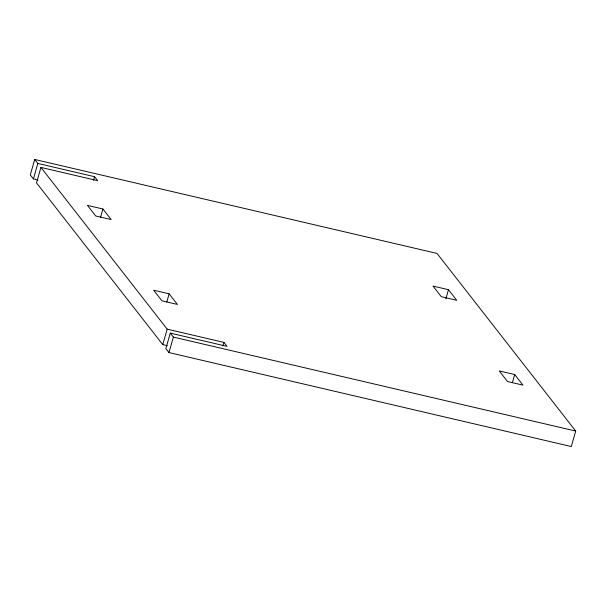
<?xml version="1.0" encoding="UTF-8"?>
<svg xmlns="http://www.w3.org/2000/svg" width="606" height="606" viewBox="0 0 606 606"><rect width="100%" height="100%" fill="white"/><g stroke="black" fill="none" stroke-linecap="round" stroke-linejoin="round"><path stroke-width="0.91" d="M167.332 345.693L162.756 344.625L36.511 182.898L40.92 167.415L167.173 329.141L223.909 342.39L227.015 346.367L170.271 333.118L165.862 348.601L168.968 352.571L571.291 446.539L575.7 431.055L437.032 253.429L34.709 159.461L30.3 174.945L33.406 178.921L37.981 179.99M33.406 178.921L37.814 163.438L34.709 159.461M93.513 180.338L94.551 176.694L37.814 163.438M100.558 217.183L102.899 208.994L87.423 205.373L95.703 215.978L111.171 219.592L102.899 208.994M166.794 302.023L169.127 293.827L153.651 290.213L161.931 300.818L177.406 304.432L169.127 293.827M162.756 344.625L167.173 329.141M168.968 352.571L173.377 337.095L170.271 333.118M222.872 346.034L223.909 342.39M445.887 298.803L448.478 289.698L433.002 286.085L441.282 296.69L456.757 300.303L448.478 289.698M512.373 382.734L514.706 374.538L499.238 370.925L507.517 381.53L522.986 385.143L514.706 374.538M40.92 167.415L97.657 180.671L94.551 176.694M173.377 337.095L575.7 431.055"/></g></svg>
